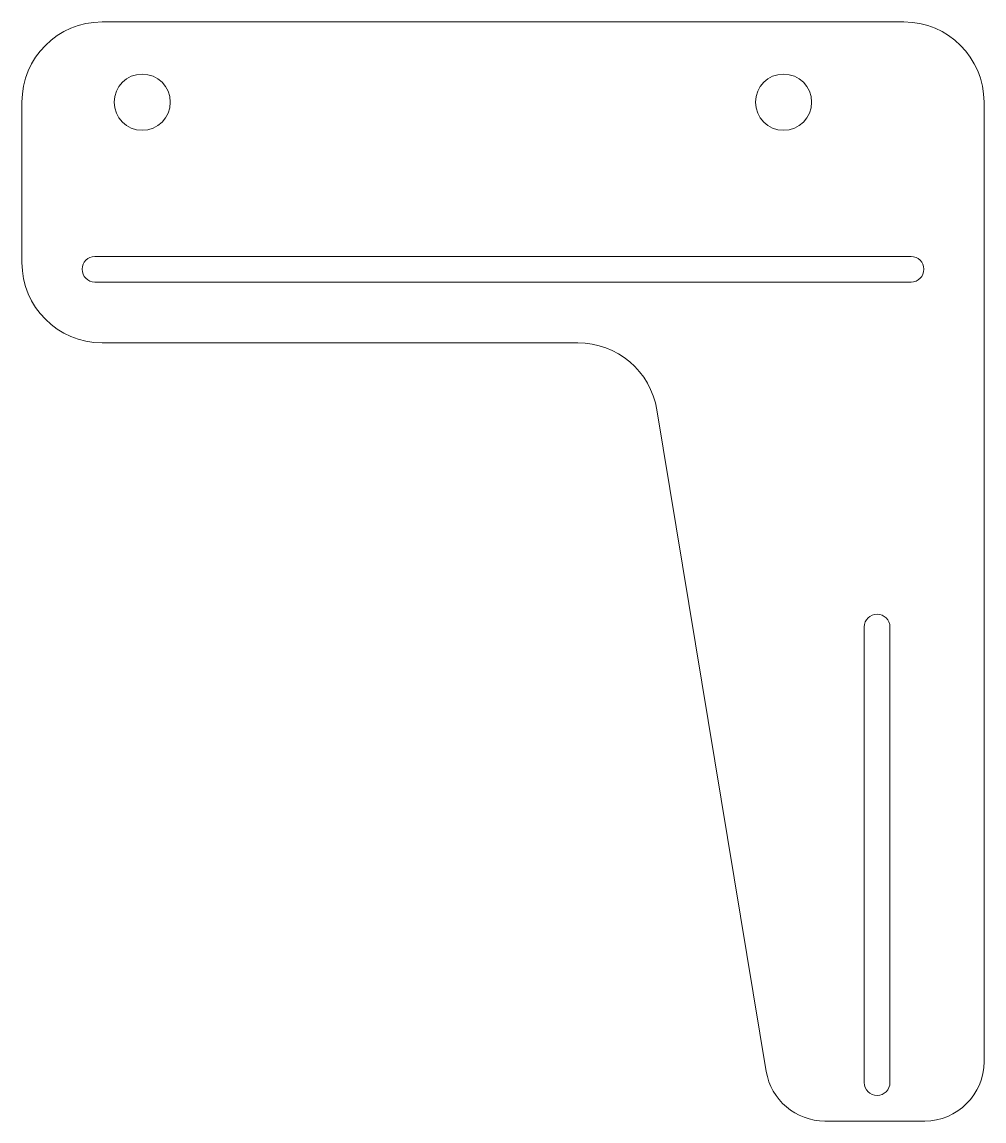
# Model space of a CAD drawing. Header units: millimetres. Extents: x 130 to 250, y 75 to 212.
import ezdxf

# ---------------------------------------------------------------- set-up
doc = ezdxf.new("R2010")
doc.units = ezdxf.units.MM
doc.layers.add('VISIBLE', color=7, linetype='Continuous', lineweight=0)

msp = doc.modelspace()

# ---------------------------------------------------------------- linework, layer by layer
at = {"layer": 'VISIBLE'}
for p, q in [((139.82, 212.08), (239.82, 212.08)), ((129.82, 182.08), (129.82, 202.08)), ((249.82, 202.08), (249.82, 82.46)), ((240.72, 182.85), (138.92, 182.85)), ((138.92, 179.65), (240.72, 179.65)), ((199.16, 172.08), (139.82, 172.08)), ((222.65, 81.25), (209.02, 163.71)), ((234.89, 136.65), (234.89, 79.85)), ((238.09, 79.85), (238.09, 136.65)), ((242.42, 75.06), (229.96, 75.06))]:
    msp.add_line(p, q, dxfattribs=at)
for centre in [(144.82, 202.08), (224.82, 202.08)]:
    msp.add_circle(centre, 3.5, dxfattribs=at)
for centre, radius, start, end in [((139.82, 202.08), 10, 90, 180), ((239.82, 202.08), 10, 360, 90), ((138.92, 181.25), 1.6, 90, 270), ((240.72, 181.25), 1.6, 270, 90), ((139.82, 182.08), 10, 180, 270), ((199.16, 162.08), 10, 9.387, 90), ((236.49, 136.65), 1.6, 0, 180), ((242.42, 82.46), 7.4, 270, 360), ((229.96, 82.46), 7.4, 189.387, 270), ((236.49, 79.85), 1.6, 180, 0)]:
    msp.add_arc(centre, radius, start, end, dxfattribs=at)

doc.saveas('drawing.dxf')
